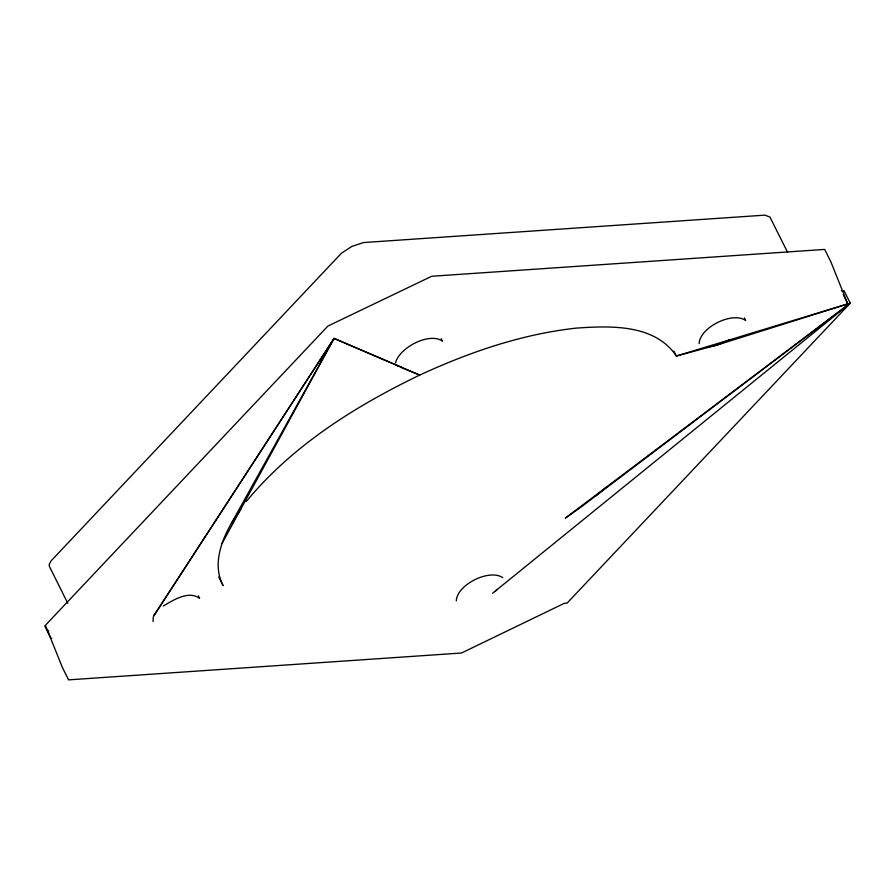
<?xml version="1.0" encoding="UTF-8"?>
<svg xmlns="http://www.w3.org/2000/svg" width="895" height="895" viewBox="0 0 895 895"><rect width="100%" height="100%" fill="white"/><g stroke="black" fill="none" stroke-linecap="round" stroke-linejoin="round"><path stroke-width="1.34" d="M395.534 362.777C399.271 347.875 429.186 331.743 442.477 341.163L441.235 338.668M841.389 290.976L844.086 290.797L850.25 303.159L717.667 344.866L676.329 356.053C654.972 323.923 610.155 325.702 576.078 328.141C521.651 334.159 469.237 352.227 419.721 375.072L334.07 338.422L231.436 523.217C220.875 541.598 212.495 565.371 223.068 585.587L218.738 576.906M153.168 617.203L153.123 621.577M221.982 543.556L334.07 338.422L401.743 367.375M154.197 615.111L153.604 616.174L334.07 338.422L154.197 615.111L155.596 613.109M231.436 523.217L241.113 508.561M246.248 501.58C292.262 445.643 355.102 406.229 419.721 375.072L400.546 367.207M673.857 351.097L676.329 356.053L850.25 303.159L567.094 603.107L564.398 603.286L461.507 653.014L68.568 679.864L62.393 667.491L45.69 625.941M497.072 589.626L495.55 590.968M595.298 496.244L607.023 486.656M492.619 593.24L850.25 303.159L565.316 518.115L580.71 507.297L850.25 303.159M163.304 606.027C173.283 600.075 188.811 590.163 199.641 598.397L198.399 595.902M728.966 340.044L717.667 344.866M715.843 345.403L714.076 345.839A25.373 9.912 -26.5 0 1 709.142 346.656L706.916 346.757M51.854 638.303L50.914 638.37L44.75 625.997L327.906 326.06L431.726 276.264L824.675 249.414L830.84 261.787L847.554 303.349L843.235 294.69M398.488 366.592L396.496 365.138M502.811 577.678C489.431 568.437 456.965 584.625 456.293 600.869M787.622 252.356L769.968 217.093L764.968 215.136L363.482 242.567L351.858 246.427L341.431 253.229L51.015 560.952L49.214 564.465L49.359 566.345L67.796 603.342M744.405 317.96L745.647 320.444C732.267 311.203 699.8 327.391 699.129 343.635M47.536 629.644L48.777 632.116"/></g></svg>
